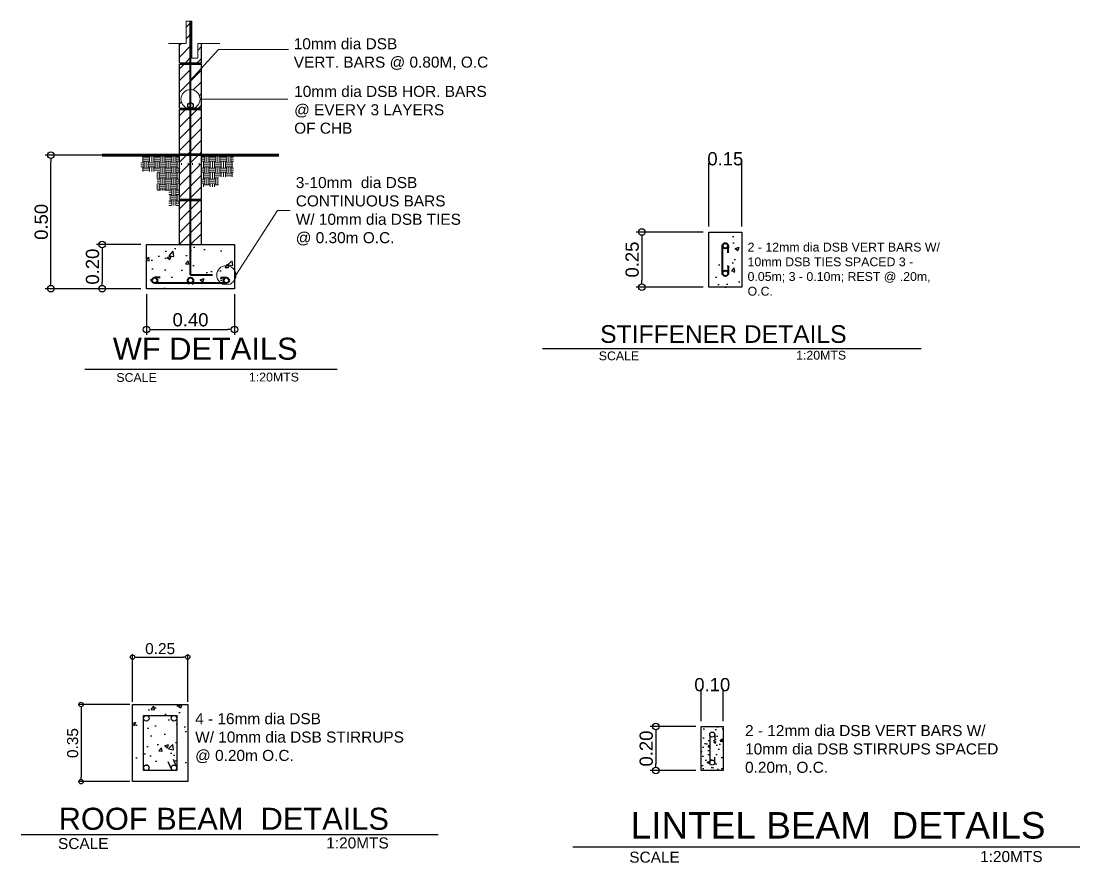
# Model space of a CAD drawing. Header units: inches. Extents: x -1369 to 1198, y -366 to 1398.
# Drawn here: x 30.419 to 35.22, y 90.393 to 94.212 of the extents above; entities that cross this region are included whole.
import ezdxf

# ---------------------------------------------------------------- set-up
doc = ezdxf.new("R2010")
doc.units = ezdxf.units.IN
doc.header["$MEASUREMENT"] = 0
doc.layers.add('dim', color=8, linetype='Continuous')
doc.styles.get("Standard").update_dxf_attribs({"font": 'arial.ttf'})
doc.dimstyles.new('20', dxfattribs={"dimtxt": 0.05, "dimasz": 0.02, "dimexe": 0.013, "dimexo": 0.0125, "dimgap": 0.0125, "dimtad": 1, "dimzin": 0, "dimdsep": 46, "dimtxsty": 'Standard', "dimblk": 'DOTBLANK', "dimcen": 0.09, "dimclrd": 256, "dimclre": 256, "dimadec": 0, "dimazin": 0, "dimtfac": 1, "dimtix": 1, "dimtofl": 0, "dimtmove": 0, "dimatfit": 3, "dimfxl": 1, "dimtolj": 1, "dimtzin": 0, "dimlwd": -1, "dimlwe": -1, "dimarcsym": 0})
doc.dimstyles.new('JT- 20', dxfattribs={"dimtxt": 0.06, "dimasz": 0.03, "dimexe": 0.025, "dimexo": 0.025, "dimgap": 0.0125, "dimtad": 1, "dimzin": 0, "dimdsep": 46, "dimtxsty": 'Standard', "dimblk": 'DOTBLANK', "dimcen": 0.1, "dimclrd": 8, "dimclre": 8, "dimclrt": 7, "dimadec": 0, "dimazin": 0, "dimtfac": 1, "dimtix": 1, "dimtofl": 0, "dimtmove": 0, "dimatfit": 3, "dimldrblk": 'CLOSEDBLANK', "dimfxl": 1, "dimtolj": 1, "dimtzin": 0, "dimlwd": -1, "dimlwe": -1, "dimarcsym": 0})
pattern_1 = [(45, (14.273112, 91.769683), (-0.026516504, 0.026516504), [])]
pattern_2 = [(50, (0, 0), (0.17931505, -0.01568803), [0.01875, -0.20625]), (355, (0, 0), (-0.03468783, 0.18804803), [0.015, -0.165]), (100.45144, (0.01494, -0.0013), (0.1446272, 0.17236), [0.01593505, -0.17528553]), (46.1842, (0, 0.05), (0.26681033, -0.0413798), [0.028125, -0.309375]), (96.63564, (0.02223, 0.04655), (0.2336655, 0.24352965), [0.0239026, -0.26292844]), (351.18416, (0, 0.05), (0.2336655, 0.24352965), [0.0225, -0.2475]), (21, (0.025, 0.0375), (0.14922676, -0.10065472), [0.01875, -0.20625]), (326, (0.025, 0.0375), (0.06082883, 0.1812875), [0.015, -0.165]), (71.45144, (0.03744, 0.02911), (0.2100556, 0.0806328), [0.01593505, -0.17528553]), (37.5, (0, 0), (0.003039964, 0.083223463), [0, -0.163, 0, -0.1675, 0, -0.165625]), (7.5, (0, 0), (0.065767384, 0.09860293), [0, -0.0955, 0, -0.15925, 0, -0.063125]), (327.5, (-0.05575, 0), (0.13345561, -0.00563872), [0, -0.0625, 0, -0.195, 0, -0.25875]), (317.5, (-0.08075, 0), (0.14579654, 0.02502625), [0, -0.08125, 0, -0.1295, 0, -0.18375])]

# ---------------------------------------------------------------- blocks, each defined once
blk = doc.blocks.new('_DotBlank')
at = {"color": 0, "linetype": 'ByBlock', "lineweight": -2}
blk.add_line((-0.5, 0), (-1, 0), dxfattribs=at)
blk.add_circle((0, 0), 0.5, dxfattribs=at)
blk = doc.blocks.new('*D8')
at = {"layer": 'Defpoints', "color": 0, "transparency": 16777216}
for p in [(30.553, 93.6042), (30.9616, 93.6042), (30.9866, 92.998)]:
    blk.add_point(p, dxfattribs=at)
at = {"layer": 'dim', "color": 8, "transparency": 16777216}
for p, q in [((30.9366, 93.6042), (30.528, 93.6042)), ((30.553, 93.028), (30.553, 93.5742)), ((30.9616, 92.998), (30.528, 92.998))]:
    blk.add_line(p, q, dxfattribs=at)
at = {"layer": 'dim', "color": 8, "transparency": 16777216, "xscale": 0.03, "yscale": 0.03, "zscale": 0.03}
for p, rotation in [((30.553, 93.6042), 90), ((30.553, 92.998), 270)]:
    blk.add_blockref('_DotBlank', p, dxfattribs=dict(at, rotation=rotation))
at = {"layer": 'dim', "color": 7, "transparency": 16777216, "insert": (30.5099, 93.3011), "char_height": 0.06, "attachment_point": 5, "rotation": 90}
blk.add_mtext('\\A1;0.50', dxfattribs=at)
blk = doc.blocks.new('_ClosedBlank')
at = {"color": 0, "linetype": 'ByBlock', "lineweight": -2}
for p, q in [((-1, 0.17), (0, 0)), ((-1, 0.17), (-1, -0.17)), ((0, 0), (-1, -0.17))]:
    blk.add_line(p, q, dxfattribs=at)
blk = doc.blocks.new('*D9')
at = {"layer": 'Defpoints', "color": 0, "transparency": 16777216}
for p in [(30.9866, 92.998), (31.3866, 92.998), (31.3866, 92.8133)]:
    blk.add_point(p, dxfattribs=at)
at = {"layer": 'dim', "color": 8, "transparency": 16777216}
for p, q in [((30.9866, 92.973), (30.9866, 92.7883)), ((31.3866, 92.973), (31.3866, 92.7883)), ((31.0166, 92.8133), (31.3566, 92.8133))]:
    blk.add_line(p, q, dxfattribs=at)
at = {"layer": 'dim', "color": 8, "transparency": 16777216, "xscale": 0.03, "yscale": 0.03, "zscale": 0.03, "rotation": 180}
blk.add_blockref('_DotBlank', (30.9866, 92.8133), dxfattribs=at)
at = {"layer": 'dim', "color": 8, "transparency": 16777216, "xscale": 0.03, "yscale": 0.03, "zscale": 0.03}
blk.add_blockref('_DotBlank', (31.3866, 92.8133), dxfattribs=at)
at = {"layer": 'dim', "color": 7, "transparency": 16777216, "insert": (31.1866, 92.8565), "char_height": 0.06, "attachment_point": 5}
blk.add_mtext('\\A1;0.40', dxfattribs=at)
blk = doc.blocks.new('*D10')
at = {"layer": 'Defpoints', "color": 0, "transparency": 16777216}
for p in [(30.9866, 93.198), (30.7854, 92.998), (30.9866, 92.998)]:
    blk.add_point(p, dxfattribs=at)
at = {"layer": 'dim', "color": 8, "transparency": 16777216}
for p, q in [((30.9616, 93.198), (30.7604, 93.198)), ((30.7854, 93.168), (30.7854, 93.028)), ((30.9616, 92.998), (30.7604, 92.998))]:
    blk.add_line(p, q, dxfattribs=at)
at = {"layer": 'dim', "color": 8, "transparency": 16777216, "xscale": 0.03, "yscale": 0.03, "zscale": 0.03}
for p, rotation in [((30.7854, 93.198), 90), ((30.7854, 92.998), 270)]:
    blk.add_blockref('_DotBlank', p, dxfattribs=dict(at, rotation=rotation))
at = {"layer": 'dim', "color": 7, "transparency": 16777216, "insert": (30.7423, 93.098), "char_height": 0.06, "attachment_point": 5, "rotation": 90}
blk.add_mtext('\\A1;0.20', dxfattribs=at)
blk = doc.blocks.new('*D65')
at = {"layer": 'Defpoints', "color": 0, "transparency": 16777216}
for p in [(33.6872, 93.5439), (33.5372, 93.2551), (33.6872, 93.2551)]:
    blk.add_point(p, dxfattribs=at)
at = {"layer": 'dim', "color": 8, "transparency": 16777216}
for p, q in [((33.5372, 93.2801), (33.5372, 93.5689)), ((33.6872, 93.2801), (33.6872, 93.5689))]:
    blk.add_line(p, q, dxfattribs=at)
at = {"layer": 'dim', "color": 7, "transparency": 16777216, "insert": (33.6122, 93.587), "char_height": 0.06, "attachment_point": 5}
blk.add_mtext('\\A1;0.15', dxfattribs=at)
blk = doc.blocks.new('*D66')
at = {"layer": 'Defpoints', "color": 0, "transparency": 16777216}
for p in [(33.5372, 93.2551), (33.2331, 93.0051), (33.5372, 93.0051)]:
    blk.add_point(p, dxfattribs=at)
at = {"layer": 'dim', "color": 8, "transparency": 16777216}
for p, q in [((33.5122, 93.2551), (33.2081, 93.2551)), ((33.2331, 93.2251), (33.2331, 93.0351)), ((33.5122, 93.0051), (33.2081, 93.0051))]:
    blk.add_line(p, q, dxfattribs=at)
at = {"layer": 'dim', "color": 8, "transparency": 16777216, "xscale": 0.03, "yscale": 0.03, "zscale": 0.03}
for p, rotation in [((33.2331, 93.2551), 90), ((33.2331, 93.0051), 270)]:
    blk.add_blockref('_DotBlank', p, dxfattribs=dict(at, rotation=rotation))
at = {"layer": 'dim', "color": 7, "transparency": 16777216, "insert": (33.1899, 93.1301), "char_height": 0.06, "attachment_point": 5, "rotation": 90}
blk.add_mtext('\\A1;0.25', dxfattribs=at)
blk = doc.blocks.new('*D67')
at = {"layer": 'Defpoints', "color": 0, "transparency": 16777216}
for p in [(33.503, 91.0116), (33.297, 90.8116), (33.503, 90.8116)]:
    blk.add_point(p, dxfattribs=at)
at = {"layer": 'dim', "color": 8, "transparency": 16777216}
for p, q in [((33.478, 91.0116), (33.272, 91.0116)), ((33.297, 90.9816), (33.297, 90.8416)), ((33.478, 90.8116), (33.272, 90.8116))]:
    blk.add_line(p, q, dxfattribs=at)
at = {"layer": 'dim', "color": 8, "transparency": 16777216, "xscale": 0.03, "yscale": 0.03, "zscale": 0.03}
for p, rotation in [((33.297, 91.0116), 90), ((33.297, 90.8116), 270)]:
    blk.add_blockref('_DotBlank', p, dxfattribs=dict(at, rotation=rotation))
at = {"layer": 'dim', "color": 7, "transparency": 16777216, "insert": (33.2538, 90.9116), "char_height": 0.06, "attachment_point": 5, "rotation": 90}
blk.add_mtext('\\A1;0.20', dxfattribs=at)
blk = doc.blocks.new('*D68')
at = {"layer": 'Defpoints', "color": 0, "transparency": 16777216}
for p in [(33.603, 91.1581), (33.503, 91.0116), (33.603, 91.0116)]:
    blk.add_point(p, dxfattribs=at)
at = {"layer": 'dim', "color": 8, "transparency": 16777216}
for p, q in [((33.503, 91.0366), (33.503, 91.1831)), ((33.603, 91.0366), (33.603, 91.1831))]:
    blk.add_line(p, q, dxfattribs=at)
at = {"layer": 'dim', "color": 7, "transparency": 16777216, "insert": (33.553, 91.2012), "char_height": 0.06, "attachment_point": 5}
blk.add_mtext('\\A1;0.10', dxfattribs=at)
blk = doc.blocks.new('*D246')
at = {"layer": 'Defpoints', "color": 0, "transparency": 16777216}
for p in [(30.9239, 91.1115), (30.6903, 90.7615), (30.9239, 90.7615)]:
    blk.add_point(p, dxfattribs=at)
at = {"layer": 'dim', "transparency": 16777216}
for p, q in [((30.9114, 91.1115), (30.6773, 91.1115)), ((30.6903, 91.0915), (30.6903, 90.7815)), ((30.9114, 90.7615), (30.6773, 90.7615))]:
    blk.add_line(p, q, dxfattribs=at)
at = {"layer": 'dim', "transparency": 16777216, "xscale": 0.02, "yscale": 0.02, "zscale": 0.02}
for p, rotation in [((30.6903, 91.1115), 90), ((30.6903, 90.7615), 270)]:
    blk.add_blockref('_DotBlank', p, dxfattribs=dict(at, rotation=rotation))
at = {"layer": 'dim', "color": 0, "transparency": 16777216, "insert": (30.6522, 90.9365), "char_height": 0.05, "attachment_point": 5, "rotation": 90}
blk.add_mtext('\\A1;0.35', dxfattribs=at)
blk = doc.blocks.new('*D247')
at = {"layer": 'Defpoints', "color": 0, "transparency": 16777216}
for p in [(31.1739, 91.3265), (30.9239, 91.1115), (31.1739, 91.1115)]:
    blk.add_point(p, dxfattribs=at)
at = {"layer": 'dim', "transparency": 16777216}
for p, q in [((30.9239, 91.124), (30.9239, 91.3395)), ((30.9439, 91.3265), (31.1539, 91.3265)), ((31.1739, 91.124), (31.1739, 91.3395))]:
    blk.add_line(p, q, dxfattribs=at)
at = {"layer": 'dim', "transparency": 16777216, "xscale": 0.02, "yscale": 0.02, "zscale": 0.02, "rotation": 180}
blk.add_blockref('_DotBlank', (30.9239, 91.3265), dxfattribs=at)
at = {"layer": 'dim', "transparency": 16777216, "xscale": 0.02, "yscale": 0.02, "zscale": 0.02}
blk.add_blockref('_DotBlank', (31.1739, 91.3265), dxfattribs=at)
at = {"layer": 'dim', "color": 0, "transparency": 16777216, "insert": (31.0489, 91.3646), "char_height": 0.05, "attachment_point": 5}
blk.add_mtext('\\A1;0.25', dxfattribs=at)

msp = doc.modelspace()

# ---------------------------------------------------------------- hatches: boundary and pattern name
at = {"lineweight": 15}
h = msp.add_hatch(dxfattribs=at)
h.set_pattern_fill('ANSI31', color=3, scale=0.3, style=0)
h.set_pattern_definition(pattern_1)
h.paths.add_polyline_path([(31.1866, 94.2117), (31.1663, 94.2117), (31.1663, 94.1107), (31.1366, 94.1107), (31.1366, 94.023), (31.1866, 94.023)])
h.paths.add_polyline_path([(31.2366, 94.1107), (31.2192, 94.1107), (31.2192, 94.0435), (31.1928, 94.0435), (31.1928, 94.2117), (31.1866, 94.2117), (31.1866, 94.023), (31.2366, 94.023)])
h.paths.add_polyline_path([(31.1866, 94.0167), (31.1366, 94.0167), (31.1366, 93.8167), (31.1728, 93.8167, -0.322169), (31.1432, 93.8579, -0.414214), (31.1866, 93.9013)])
h.paths.add_polyline_path([(31.2366, 93.9993), (31.1866, 93.9446), (31.1866, 93.9013, -0.414214), (31.2301, 93.8579), (31.2366, 93.8579)])
h.paths.add_polyline_path([(31.2366, 93.8579), (31.2301, 93.8579, -0.322169), (31.2005, 93.8167), (31.2366, 93.8167)])
h.paths.add_polyline_path([(31.1866, 93.8105), (31.1366, 93.8105), (31.1366, 93.6105), (31.1866, 93.6105)])
h.paths.add_polyline_path([(31.2366, 93.8105), (31.1866, 93.8105), (31.1866, 93.6105), (31.2366, 93.6105)])
h.paths.add_polyline_path([(31.1866, 93.6042), (31.1366, 93.6042), (31.1366, 93.4042), (31.1866, 93.4042)])
h.paths.add_polyline_path([(31.2366, 93.6042), (31.1866, 93.6042), (31.1866, 93.4042), (31.2366, 93.4042)])
h = msp.add_hatch(dxfattribs=at)
h.set_pattern_fill('EARTH', color=8, scale=0.1, style=0)
h.set_pattern_definition([(0, (14.273112, 91.725933), (0.025, 0.025), [0.025, -0.025]), (0, (14.273112, 91.735308), (0.025, 0.025), [0.025, -0.025]), (0, (14.273112, 91.744683), (0.025, 0.025), [0.025, -0.025]), (90, (14.276237, 91.747808), (-0.025, 0.025), [0.025, -0.025]), (90, (14.285612, 91.747808), (-0.025, 0.025), [0.025, -0.025]), (90, (14.294987, 91.747808), (-0.025, 0.025), [0.025, -0.025])])
h.paths.add_polyline_path([(31.1366, 93.6042), (30.9616, 93.6042), (30.9616, 93.5298), (31.0346, 93.5298), (31.0346, 93.4438), (31.0876, 93.4438), (31.0876, 93.3754), (31.1366, 93.3754), (31.1366, 93.5605), (31.1866, 93.5605), (31.1866, 93.5667), (31.1366, 93.5667)])
h.paths.add_polyline_path([(31.3813, 93.5585), (31.3813, 93.6042), (31.2366, 93.6042), (31.2366, 93.5667), (31.1866, 93.5667), (31.1866, 93.5605), (31.2366, 93.5605), (31.2366, 93.4605), (31.3128, 93.4605), (31.3128, 93.5056), (31.3813, 93.5056)])
h = msp.add_hatch(dxfattribs=at)
h.set_pattern_fill('ANSI31', color=3, scale=0.3, style=0)
h.set_pattern_definition(pattern_1)
h.paths.add_polyline_path([(31.1866, 93.398), (31.1366, 93.398), (31.1366, 93.198), (31.1866, 93.198)])
h.paths.add_polyline_path([(31.2366, 93.398), (31.1866, 93.398), (31.1866, 93.198), (31.2366, 93.198)])
h = msp.add_hatch()
h.set_pattern_fill('AR-CONC', color=3, scale=0.025, style=0)
h.set_pattern_definition(pattern_2)
h.paths.add_polyline_path([(33.6122, 93.0676, -1), (33.5872, 93.0676, -1)], flags=16)
h.paths.add_polyline_path([(33.5372, 93.0051), (33.6872, 93.0051), (33.6872, 93.2551), (33.5372, 93.2551)])
h.paths.add_polyline_path([(33.7372, 93.0676, -1), (33.7122, 93.0676, -1)])
h.paths.add_polyline_path([(33.7122, 93.1926, 1), (33.7372, 93.1926, 1)])
h = msp.add_hatch()
h.set_pattern_fill('AR-CONC', color=3, scale=0.025)
h.set_pattern_definition(pattern_2)
edge = h.paths.add_edge_path()
edge.add_line((30.9866, 93.198), (30.9866, 92.998))
edge.add_line((30.9866, 92.998), (31.3866, 92.998))
edge.add_line((31.3866, 92.998), (31.3866, 93.1375))
edge.add_arc((31.3489, 93.1591), 0.0434, 236.2386, 330.2439, ccw=False)
edge.add_line((31.3248, 93.123), (31.0241, 93.123))
edge.add_arc((31.0241, 93.1355), 0.0125, 180, 270, ccw=False)
edge.add_arc((31.0241, 93.1355), 0.0125, 0, 180, ccw=False)
edge.add_arc((31.0241, 93.1355), 0.0125, -90, 0, ccw=False)
edge.add_line((31.0241, 93.123), (31.1866, 93.123))
edge.add_arc((31.1866, 93.1355), 0.0125, 180, 270, ccw=False)
edge.add_arc((31.1866, 93.1355), 0.0125, 0, 180, ccw=False)
edge.add_arc((31.1866, 93.1355), 0.0125, -90, 0, ccw=False)
edge.add_line((31.1866, 93.123), (31.3248, 93.123))
edge.add_arc((31.3489, 93.1591), 0.0434, 180, 236.2386, ccw=False)
edge.add_arc((31.3489, 93.1591), 0.0434, 116.4285, 180, ccw=False)
edge.add_line((31.3296, 93.198), (30.9866, 93.198))
edge = h.paths.add_edge_path()
edge.add_line((31.3866, 93.198), (31.3683, 93.198))
edge.add_arc((31.3489, 93.1591), 0.0434, 29.7561, 63.5715, ccw=False)
edge.add_line((31.3866, 93.1806), (31.3866, 93.198))
h = msp.add_hatch()
h.set_pattern_fill('AR-CONC', color=3, scale=0.025)
h.set_pattern_definition(pattern_2)
h.paths.add_polyline_path([(30.9239, 90.8115), (31.1739, 90.8115), (31.1739, 91.1115), (30.9239, 91.1115)])
h = msp.add_hatch()
h.set_pattern_fill('AR-CONC', color=3, scale=0.0125)
h.set_pattern_definition([(50, (-0.96755, 0.598475), (0.089657523, -0.007844017), [0.009375, -0.103125]), (355, (-0.96755, 0.598475), (-0.01734392, 0.09402402), [0.0075, -0.0825]), (100.45144, (-0.96008, 0.59782), (0.072313606, 0.08618), [0.00796752, -0.08764276]), (46.1842, (-0.96755, 0.62348), (0.13340517, -0.02068991), [0.0140625, -0.1546875]), (96.63564, (-0.95644, 0.62175), (0.11683274, 0.12176483), [0.0119513, -0.13146422]), (351.18416, (-0.96755, 0.62348), (0.11683274, 0.12176483), [0.01125, -0.12375]), (21, (-0.95505, 0.617225), (0.07461338, -0.05032736), [0.009375, -0.103125]), (326, (-0.95505, 0.617225), (0.03041442, 0.09064376), [0.0075, -0.0825]), (71.45144, (-0.94883, 0.61303), (0.1050278, 0.040316394), [0.00796752, -0.08764276]), (37.5, (-0.967552, 0.598475), (0.001519982, 0.041611732), [0, -0.0815, 0, -0.08375, 0, -0.0828125]), (7.5, (-0.96755, 0.598475), (0.032883692, 0.049301464), [0, -0.04775, 0, -0.079625, 0, -0.0315625]), (327.5, (-0.995427, 0.598475), (0.066727805, -0.002819359), [0, -0.03125, 0, -0.0975, 0, -0.129375]), (317.5, (-1.00793, 0.598475), (0.07289827, 0.012513123), [0, -0.040625, 0, -0.06475, 0, -0.091875])])
h.paths.add_polyline_path([(33.603, 91.0116), (33.503, 91.0116), (33.503, 90.8116), (33.603, 90.8116)])
h.paths.add_polyline_path([(33.5415, 90.8366, -1), (33.5645, 90.8366, -1), (33.5415, 90.8366), (33.5415, 90.9866, -1), (33.5645, 90.9866, -1), (33.5415, 90.9866)], flags=16)

# ---------------------------------------------------------------- linework, layer by layer
at = {"lineweight": 80}
for p, q in [((31.1366, 93.6042), (30.7866, 93.6042)), ((31.2366, 93.6042), (31.5866, 93.6042))]:
    msp.add_line(p, q, dxfattribs=at)
at = {"color": 1}
for p, q in [((32.7829, 92.7271), (34.5006, 92.7271)), ((30.4186, 90.5219), (32.3098, 90.5219)), ((32.9213, 90.4652), (35.22, 90.4652))]:
    msp.add_line(p, q, dxfattribs=at)
at = {"color": 1, "lineweight": 15}
for points in [[(31.0866, 94.1107), (31.1663, 94.1107), (31.1663, 94.2117), (31.1928, 94.2117), (31.1928, 94.0435), (31.2192, 94.0435), (31.2192, 94.1107), (31.3202, 94.1107)], [(31.1866, 93.9446), (31.314, 94.0838), (31.6315, 94.0838)], [(31.2301, 93.8579), (31.6281, 93.8579)], [(31.3924, 93.0591), (31.5806, 93.3533), (31.6389, 93.3533)]]:
    msp.add_lwpolyline(points, dxfattribs=at)
at = {"color": 7, "lineweight": 40}
for points in [[(31.1866, 93.0605), (31.1866, 94.2117)], [(33.5997, 93.0676), (33.5997, 93.1926)], [(33.6247, 93.16), (33.6247, 93.1926)], [(31.1866, 93.0605), (31.2866, 93.0605)], [(33.6247, 93.1001), (33.6247, 93.0676)], [(31.0491, 93.048), (31.0241, 93.048)], [(31.3491, 93.023), (31.0241, 93.023)], [(31.3241, 93.048), (31.3491, 93.048)]]:
    msp.add_lwpolyline(points, dxfattribs=at)
at = {"color": 7}
for points in [[(31.1366, 94.023), (31.1366, 94.1107)], [(31.2366, 94.023), (31.2366, 94.1107)], [(31.1366, 94.023), (31.2366, 94.023)], [(31.1366, 93.8167), (31.1366, 94.0167)], [(31.1366, 94.0167), (31.2366, 94.0167)], [(31.2366, 93.8167), (31.2366, 94.0167)], [(31.1366, 93.8167), (31.2366, 93.8167)], [(31.1366, 93.6105), (31.1366, 93.8105)], [(31.1366, 93.8105), (31.2366, 93.8105)], [(31.2366, 93.6105), (31.2366, 93.8105)], [(31.1366, 93.6105), (31.2366, 93.6105)], [(31.1366, 93.4042), (31.1366, 93.6042)], [(31.1366, 93.6042), (31.2366, 93.6042)], [(31.2366, 93.4042), (31.2366, 93.6042)], [(31.1366, 93.4042), (31.2366, 93.4042)], [(31.1366, 93.198), (31.1366, 93.398)], [(31.1366, 93.398), (31.2366, 93.398)], [(31.2366, 93.198), (31.2366, 93.398)], [(31.1, 90.8187), (31.0857, 90.8515)], [(31.1231, 90.8283), (31.1101, 90.8615)]]:
    msp.add_lwpolyline(points, dxfattribs=at)
at = {"color": 1}
for points in [[(33.5372, 93.2551), (33.6872, 93.2551), (33.6872, 93.0051), (33.5372, 93.0051)], [(30.9866, 92.998), (30.9866, 93.198), (31.3866, 93.198), (31.3866, 92.998)]]:
    msp.add_lwpolyline(points, close=True, dxfattribs=at)
for points in [[(30.7077, 92.6327), (31.852, 92.6327)], [(30.9239, 91.1115), (31.1739, 91.1115), (31.1739, 90.7615), (30.9239, 90.7615), (30.9239, 91.1115)], [(33.503, 91.0116), (33.603, 91.0116), (33.603, 90.8116), (33.503, 90.8116), (33.503, 91.0116)]]:
    msp.add_lwpolyline(points, dxfattribs=at)
for points in [[(31.0812, 91.1115), (31.1562, 91.1115)], [(33.5415, 90.9745), (33.5415, 90.8481)], [(33.5645, 90.9751), (33.5645, 90.9501)], [(33.5645, 90.8481), (33.5645, 90.8731)]]:
    msp.add_lwpolyline(points)
msp.add_lwpolyline([(30.9739, 91.0615), (31.1239, 91.0615), (31.1239, 90.8115), (30.9739, 90.8115)], close=True)
at = {"color": 1, "lineweight": 15}
for centre in [(31.1866, 93.8579), (31.3489, 93.0591)]:
    msp.add_circle(centre, 0.0434, dxfattribs=at)
at = {"color": 7, "lineweight": 30}
msp.add_circle((31.1866, 93.8292), 0.0125, dxfattribs=at)
at = {"color": 7, "lineweight": 40}
for centre in [(33.6122, 93.1926), (33.6122, 93.0676), (31.0241, 93.0355), (31.1866, 93.0355), (31.3491, 93.0355)]:
    msp.add_circle(centre, 0.0125, dxfattribs=at)
at = {"color": 7}
for centre in [(30.9864, 91.049), (31.1114, 91.049), (30.9864, 90.824), (31.1114, 90.824)]:
    msp.add_circle(centre, 0.0125, dxfattribs=at)
for centre in [(33.553, 90.9751), (33.553, 90.8481)]:
    msp.add_circle(centre, 0.0115)

# ---------------------------------------------------------------- texts
at = {"attachment_point": 1}
for s, insert, char_height, width in [('10mm dia DSB \\PVERT. BARS @ 0.80M, O.C', (31.6548, 94.1341), 0.05, 1.008656), ('10mm dia DSB HOR. BARS\\P@ EVERY 3 LAYERS \\POF CHB', (31.6568, 93.918), 0.05, 0.892457), ('3-10mm  dia DSB \\PCONTINUOUS BARS \\PW/ 10mm dia DSB TIES \\P@ 0.30m O.C.', (31.6641, 93.5045), 0.05, 1.033361), ('{\\C7;2 - 12mm dia DSB VERT BARS W/ 10mm DSB TIES SPACED 3 - 0.05m; 3 - 0.10m; REST @ .20m, O.C.}', (33.7131, 93.2065), 0.04, 0.934149), ('STIFFENER DETAILS', (33.0445, 92.8322), 0.08, 1.31326), ('WF DETAILS', (30.8342, 92.7757), 0.1, 1.717966), ('{\\C7;2 - 12mm dia DSB VERT BARS W/ 10mm dia DSB STIRRUPS SPACED 0.20m, O.C.}', (33.7017, 91.0182), 0.05, 1.280779), ('ROOF BEAM  DETAILS', (30.5886, 90.6431), 0.1, 1.835353), ('LINTEL BEAM  DETAILS', (33.1829, 90.6233), 0.12, 2.030415)]:
    msp.add_mtext(s, dxfattribs=dict(at, insert=insert, char_height=char_height, width=width))
at = {"color": 7, "width": 0.263977, "attachment_point": 1}
for s, insert, char_height in [('1:20MTS', (33.9335, 92.7161), 0.04), ('SCALE', (30.8502, 92.6151), 0.04), ('1:20MTS', (31.4516, 92.617), 0.04), ('SCALE', (33.1767, 90.4439), 0.05), ('1:20MTS', (34.7678, 90.4467), 0.05)]:
    msp.add_mtext(s, dxfattribs=dict(at, insert=insert, char_height=char_height))
at = {"color": 7, "insert": (33.0383, 92.7132), "char_height": 0.04, "attachment_point": 1}
msp.add_mtext('SCALE', dxfattribs=at)
at = {"color": 1, "char_height": 0.05, "attachment_point": 1}
for s, insert, width in [('{\\C7;4 - 16mm dia DSB \\PW/ 10mm dia DSB STIRRUPS \\P@ 0.20m O.C.}', (31.2077, 91.0721), 0.986558), ('{\\C7;1:20MTS}', (31.8023, 90.5083), 0.740333), ('{\\C7;SCALE}', (30.5856, 90.5057), 0.740333)]:
    msp.add_mtext(s, dxfattribs=dict(at, insert=insert, width=width))

# ---------------------------------------------------------------- dimensions: what is measured, and where the dimension line sits
at = {"layer": 'dim', "color": 0}
dim = msp.add_linear_dim(base=(30.553, 93.6042), p1=(30.9866, 92.998), p2=(30.9616, 93.6042), angle=90, text='0.50', dimstyle='JT- 20', dxfattribs=at)
dim.commit()
dim.dimension.update_dxf_attribs({"geometry": '*D8', "text_midpoint": (30.5099, 93.3011)})
for base, p1, p2, dimstyle, picture, middle in [((33.6872, 93.5439), (33.5372, 93.2551), (33.6872, 93.2551), 'JT- 20', '*D65', (33.6122, 93.587)), ((31.3866, 92.8133), (30.9866, 92.998), (31.3866, 92.998), 'JT- 20', '*D9', (31.1866, 92.8565)), ((31.1739, 91.3265), (30.9239, 91.1115), (31.1739, 91.1115), '20', '*D247', (31.0489, 91.3646)), ((33.603, 91.1581), (33.503, 91.0116), (33.603, 91.0116), 'JT- 20', '*D68', (33.553, 91.2012))]:
    dim = msp.add_linear_dim(base=base, p1=p1, p2=p2, dimstyle=dimstyle, dxfattribs=at)
    dim.commit()
    dim.dimension.update_dxf_attribs({"geometry": picture, "text_midpoint": middle})
for base, p1, p2, dimstyle, picture, middle in [((33.2331, 93.0051), (33.5372, 93.2551), (33.5372, 93.0051), 'JT- 20', '*D66', (33.1899, 93.1301)), ((30.7854, 92.998), (30.9866, 93.198), (30.9866, 92.998), 'JT- 20', '*D10', (30.7423, 93.098)), ((30.6903, 90.7615), (30.9239, 91.1115), (30.9239, 90.7615), '20', '*D246', (30.6522, 90.9365)), ((33.297, 90.8116), (33.503, 91.0116), (33.503, 90.8116), 'JT- 20', '*D67', (33.2538, 90.9116))]:
    dim = msp.add_linear_dim(base=base, p1=p1, p2=p2, angle=90, dimstyle=dimstyle, dxfattribs=at)
    dim.commit()
    dim.dimension.update_dxf_attribs({"geometry": picture, "text_midpoint": middle})

doc.saveas('drawing.dxf')
